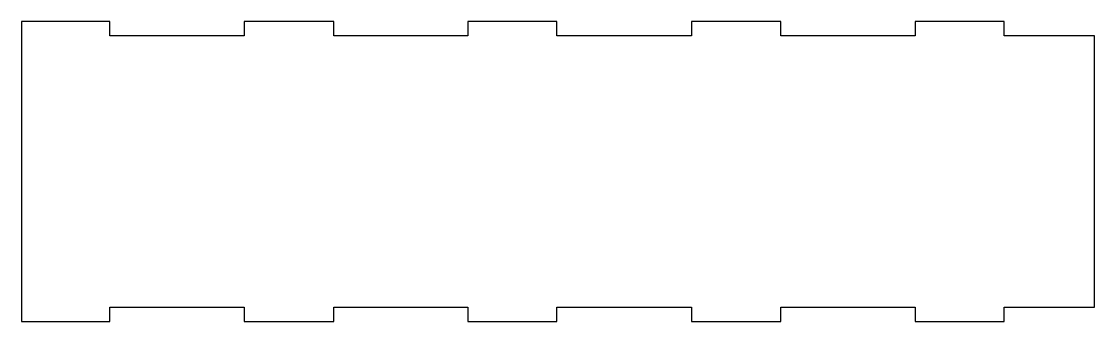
# Model space of a CAD drawing. Header units: millimetres. Extents: x -300 to 0, y 0 to 84.
import ezdxf

# ---------------------------------------------------------------- set-up
doc = ezdxf.new("R2010")
doc.units = ezdxf.units.MM
doc.layers.get('0').update_dxf_attribs({"linetype": 'CONTINUOUS'})

msp = doc.modelspace()

# ---------------------------------------------------------------- linework, layer by layer
msp.add_lwpolyline([(-300, 84), (-300, 0), (-275.29, 0), (-275.29, 4), (-237.75, 4), (-237.75, 0), (-212.63, 0), (-212.63, 4), (-175.21, 4), (-175.21, 0), (-150.3, 0), (-150.3, 4), (-112.65, 4), (-112.65, 0), (-87.7, 0), (-87.7, 4), (-50.18, 4), (-50.18, 0), (-25.28, 0), (-25.28, 4), (0, 4), (0, 80), (-25.28, 80), (-25.28, 84), (-50.18, 84), (-50.18, 80), (-87.7, 80), (-87.7, 84), (-112.65, 84), (-112.65, 80), (-150.3, 80), (-150.3, 84), (-175.21, 84), (-175.21, 80), (-212.63, 80), (-212.63, 84), (-237.75, 84), (-237.75, 80), (-275.29, 80), (-275.29, 84)], close=True)

doc.saveas('drawing.dxf')
